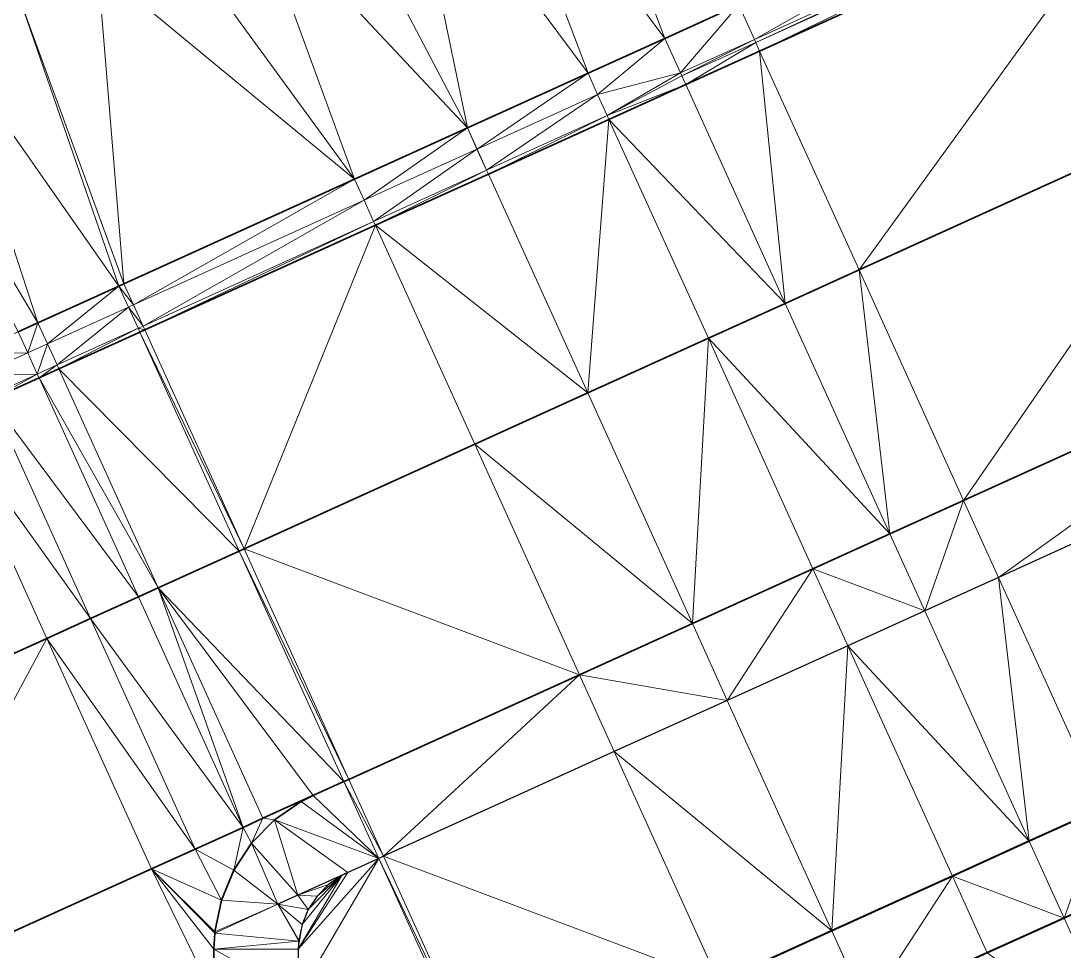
# Model space of a CAD drawing. Header units: metres. Extents: x 246428 to 246884, y 7418966 to 7419490.
# Drawn here: x 246824.34 to 246836.7, y 7419454.15 to 7419465.18 of the extents above; entities that cross this region are included whole.
import ezdxf

# ---------------------------------------------------------------- set-up
doc = ezdxf.new("R2010")
doc.units = ezdxf.units.M
doc.linetypes.add('blank name', pattern=[0])
doc.linetypes.add('HIDDEN', pattern=[9.525, 6.35, -3.175])
doc.layers.add('_12D_UNMAPPED', color=7, linetype='Continuous')
for name, color, linetype, lineweight in [('BATTER', 250, 'HIDDEN', 25), ('DRAINAGE_SWALE', 7, 'CHANNEL_DASHDOT_X4', 40), ('MISC_PATHS', 7, 'Continuous', 35)]:
    doc.layers.add(name, color=color, linetype=linetype, lineweight=lineweight)
for name, color, linetype, lineweight, true_color in [('KERB_BACK', 7, 'Continuous', 35, 0x5fd2ff), ('KERB_LINE', 7, 'Continuous', 18, 0xb9b9b9), ('KERB_LIP', 7, 'Continuous', 35, 0x5fd2ff), ('KERB_TOP', 7, 'Continuous', 18, 0xb9b9b9)]:
    doc.layers.add(name, color=color, linetype=linetype, lineweight=lineweight, true_color=true_color)
doc.styles.get("Standard").update_dxf_attribs({"font": 'romans.shx', "width": 0.65})
doc.linetypes.add('CHANNEL_DASHDOT_X4', pattern='A,6,-1,1,-1,0.004,[">",Standard,S=4,R=0,X=0,Y=-1.7144],0.004,1,-1,6,-1,1,-1', length=20.008)

msp = doc.modelspace()

# ---------------------------------------------------------------- linework, layer by layer
at = {"layer": '_12D_UNMAPPED', "color": 3, "linetype": 'blank name', "lineweight": 0}
for points in [[(246829.803, 7419467.882, 36.061), (246830.714, 7419468.296, 36.071), (246831.971, 7419464.971, 36.177)], [(246830.714, 7419468.296, 36.071), (246832.845, 7419465.368, 36.186), (246831.971, 7419464.971, 36.177)], [(246830.714, 7419468.296, 36.071), (246831.971, 7419464.971, 36.177), (246831.971, 7419464.971, 36.177)], [(246828.892, 7419467.469, 36.051), (246829.803, 7419467.882, 36.061), (246831.06, 7419464.558, 36.167)], [(246829.803, 7419467.882, 36.061), (246831.971, 7419464.971, 36.177), (246831.06, 7419464.558, 36.167)], [(246829.803, 7419467.882, 36.061), (246831.06, 7419464.558, 36.167), (246831.06, 7419464.558, 36.167)], [(246827.982, 7419467.056, 36.041), (246828.892, 7419467.469, 36.051), (246829.631, 7419463.909, 36.151)], [(246828.892, 7419467.469, 36.051), (246831.06, 7419464.558, 36.167), (246829.631, 7419463.909, 36.151)], [(246832.845, 7419465.368, 36.186), (246837.399, 7419467.434, 36.236), (246833.031, 7419464.958, 36.2)], [(246837.399, 7419467.434, 36.236), (246837.584, 7419467.024, 36.25), (246833.031, 7419464.958, 36.2)], [(246827.071, 7419466.642, 36.031), (246827.982, 7419467.056, 36.041), (246829.631, 7419463.909, 36.151)], [(246827.982, 7419467.056, 36.041), (246829.631, 7419463.909, 36.151), (246829.631, 7419463.909, 36.151)], [(246833.031, 7419464.958, 36.2), (246837.584, 7419467.024, 36.25), (246833.048, 7419464.922, 36.35)], [(246837.584, 7419467.024, 36.25), (246837.601, 7419466.987, 36.4), (246833.048, 7419464.922, 36.35)], [(246833.048, 7419464.922, 36.35), (246837.601, 7419466.987, 36.4), (246833.093, 7419464.821, 36.35)], [(246837.601, 7419466.987, 36.4), (246837.646, 7419466.887, 36.4), (246833.093, 7419464.821, 36.35)], [(246833.093, 7419464.821, 36.35), (246837.646, 7419466.887, 36.4), (246834.271, 7419462.226, 36.379)], [(246837.646, 7419466.887, 36.4), (246838.824, 7419464.292, 36.429), (246834.271, 7419462.226, 36.379)], [(246826.161, 7419466.229, 36.021), (246827.071, 7419466.642, 36.031), (246828.292, 7419463.302, 36.136)], [(246827.071, 7419466.642, 36.031), (246829.631, 7419463.909, 36.151), (246828.292, 7419463.302, 36.136)], [(246825.25, 7419465.816, 36.011), (246826.161, 7419466.229, 36.021), (246828.292, 7419463.302, 36.136)], [(246824.339, 7419465.402, 36.001), (246825.25, 7419465.816, 36.011), (246825.56, 7419462.063, 36.106)], [(246825.56, 7419462.063, 36.106), (246825.25, 7419465.816, 36.011), (246828.292, 7419463.302, 36.136)], [(246824.339, 7419465.402, 36.001), (246823.429, 7419464.989, 35.991), (246824.339, 7419465.403, 36.051)], [(246823.429, 7419464.989, 35.991), (246824.339, 7419465.402, 36.001), (246825.502, 7419462.036, 36.106)], [(246824.339, 7419465.402, 36.001), (246825.502, 7419462.036, 36.106), (246825.502, 7419462.036, 36.106)], [(246824.339, 7419465.402, 36.001), (246825.56, 7419462.062, 36.106), (246825.502, 7419462.036, 36.106)], [(246824.339, 7419465.402, 36.001), (246825.56, 7419462.063, 36.106), (246825.56, 7419462.062, 36.106)], [(246831.971, 7419464.971, 36.177), (246832.845, 7419465.368, 36.186), (246832.157, 7419464.561, 36.191)], [(246832.845, 7419465.368, 36.186), (246833.031, 7419464.958, 36.2), (246832.157, 7419464.561, 36.191)], [(246822.716, 7419464.666, 35.983), (246823.429, 7419464.989, 35.991), (246824.542, 7419461.6, 36.095)], [(246823.429, 7419464.989, 35.991), (246825.502, 7419462.036, 36.106), (246824.542, 7419461.601, 36.095)], [(246823.429, 7419464.989, 35.991), (246824.542, 7419461.601, 36.095), (246824.542, 7419461.6, 36.095)], [(246831.06, 7419464.558, 36.167), (246831.971, 7419464.971, 36.177), (246831.174, 7419464.307, 36.181)], [(246831.971, 7419464.971, 36.177), (246832.157, 7419464.561, 36.191), (246831.174, 7419464.307, 36.181)], [(246831.971, 7419464.971, 36.177), (246831.971, 7419464.971, 36.177), (246832.157, 7419464.561, 36.191)], [(246831.971, 7419464.971, 36.177), (246832.157, 7419464.561, 36.191), (246832.157, 7419464.561, 36.191)], [(246832.157, 7419464.561, 36.191), (246833.031, 7419464.958, 36.2), (246832.173, 7419464.525, 36.341)], [(246833.031, 7419464.958, 36.2), (246833.048, 7419464.922, 36.35), (246832.173, 7419464.525, 36.341)], [(246832.173, 7419464.525, 36.341), (246833.048, 7419464.922, 36.35), (246832.219, 7419464.425, 36.341)], [(246833.048, 7419464.922, 36.35), (246833.093, 7419464.821, 36.35), (246832.219, 7419464.425, 36.341)], [(246832.219, 7419464.425, 36.341), (246833.093, 7419464.821, 36.35), (246833.396, 7419461.829, 36.369)], [(246833.093, 7419464.821, 36.35), (246834.271, 7419462.226, 36.379), (246833.396, 7419461.829, 36.369)], [(246822.716, 7419464.666, 35.983), (246824.542, 7419461.6, 36.095), (246824.307, 7419461.494, 36.092)], [(246829.631, 7419463.909, 36.151), (246831.06, 7419464.558, 36.167), (246829.745, 7419463.659, 36.165)], [(246831.06, 7419464.558, 36.167), (246831.174, 7419464.307, 36.181), (246829.745, 7419463.659, 36.165)], [(246831.06, 7419464.558, 36.167), (246831.06, 7419464.558, 36.167), (246831.174, 7419464.307, 36.181)], [(246831.06, 7419464.558, 36.167), (246831.174, 7419464.307, 36.181), (246831.174, 7419464.307, 36.181)], [(246831.174, 7419464.307, 36.181), (246832.157, 7419464.561, 36.191), (246831.287, 7419464.057, 36.281)], [(246832.157, 7419464.561, 36.191), (246832.173, 7419464.525, 36.341), (246831.287, 7419464.057, 36.281)], [(246831.287, 7419464.057, 36.281), (246832.173, 7419464.525, 36.341), (246832.219, 7419464.425, 36.341)], [(246832.157, 7419464.561, 36.191), (246832.157, 7419464.561, 36.191), (246832.173, 7419464.525, 36.341)], [(246832.157, 7419464.561, 36.191), (246832.173, 7419464.525, 36.341), (246832.173, 7419464.525, 36.341)], [(246832.173, 7419464.525, 36.341), (246832.173, 7419464.525, 36.341), (246832.219, 7419464.425, 36.341)], [(246832.173, 7419464.525, 36.341), (246832.219, 7419464.425, 36.341), (246832.219, 7419464.425, 36.341)], [(246831.287, 7419464.057, 36.281), (246832.219, 7419464.425, 36.341), (246831.308, 7419464.011, 36.281)], [(246831.308, 7419464.011, 36.281), (246832.219, 7419464.425, 36.341), (246833.396, 7419461.829, 36.369)], [(246832.219, 7419464.425, 36.341), (246832.219, 7419464.425, 36.341), (246833.396, 7419461.829, 36.369)], [(246832.219, 7419464.425, 36.341), (246833.396, 7419461.829, 36.369), (246833.396, 7419461.829, 36.369)], [(246829.745, 7419463.659, 36.165), (246831.174, 7419464.307, 36.181), (246829.858, 7419463.409, 36.265)], [(246831.174, 7419464.307, 36.181), (246831.287, 7419464.057, 36.281), (246829.858, 7419463.409, 36.265)], [(246831.174, 7419464.307, 36.181), (246831.174, 7419464.307, 36.181), (246831.287, 7419464.057, 36.281)], [(246831.174, 7419464.307, 36.181), (246831.287, 7419464.057, 36.281), (246831.287, 7419464.057, 36.281)], [(246834.271, 7419462.226, 36.379), (246838.824, 7419464.292, 36.429), (246835.51, 7419459.494, 36.319)], [(246838.824, 7419464.292, 36.429), (246840.063, 7419461.56, 36.369), (246835.51, 7419459.494, 36.319)], [(246829.858, 7419463.409, 36.265), (246831.287, 7419464.057, 36.281), (246829.879, 7419463.363, 36.265)], [(246831.287, 7419464.057, 36.281), (246831.308, 7419464.011, 36.281), (246829.879, 7419463.363, 36.265)], [(246829.879, 7419463.363, 36.265), (246831.308, 7419464.011, 36.281), (246831.056, 7419460.768, 36.343)], [(246831.308, 7419464.011, 36.281), (246832.486, 7419461.416, 36.359), (246831.056, 7419460.768, 36.343)], [(246831.287, 7419464.057, 36.281), (246831.287, 7419464.057, 36.281), (246831.308, 7419464.011, 36.281)], [(246831.287, 7419464.057, 36.281), (246831.308, 7419464.011, 36.281), (246831.308, 7419464.011, 36.281)], [(246831.308, 7419464.011, 36.281), (246833.396, 7419461.829, 36.369), (246832.486, 7419461.416, 36.359)], [(246831.308, 7419464.011, 36.281), (246831.308, 7419464.011, 36.281), (246832.486, 7419461.416, 36.359)], [(246831.308, 7419464.011, 36.281), (246832.486, 7419461.416, 36.359), (246832.486, 7419461.416, 36.359)], [(246828.292, 7419463.302, 36.136), (246829.631, 7419463.909, 36.151), (246828.406, 7419463.052, 36.15)], [(246829.631, 7419463.909, 36.151), (246829.744, 7419463.659, 36.165), (246828.406, 7419463.052, 36.15)], [(246829.631, 7419463.909, 36.151), (246829.631, 7419463.909, 36.151), (246829.745, 7419463.659, 36.165)], [(246829.631, 7419463.909, 36.151), (246829.745, 7419463.659, 36.165), (246829.744, 7419463.659, 36.165)], [(246828.406, 7419463.052, 36.15), (246829.744, 7419463.659, 36.165), (246828.519, 7419462.801, 36.25)], [(246829.744, 7419463.659, 36.165), (246829.858, 7419463.409, 36.265), (246828.519, 7419462.801, 36.25)], [(246829.744, 7419463.659, 36.165), (246829.745, 7419463.659, 36.165), (246829.858, 7419463.409, 36.265)], [(246829.744, 7419463.659, 36.165), (246829.858, 7419463.409, 36.265), (246829.858, 7419463.409, 36.265)], [(246828.519, 7419462.801, 36.25), (246829.858, 7419463.409, 36.265), (246828.54, 7419462.756, 36.25)], [(246829.858, 7419463.409, 36.265), (246829.879, 7419463.363, 36.265), (246828.54, 7419462.756, 36.25)], [(246829.858, 7419463.409, 36.265), (246829.858, 7419463.409, 36.265), (246829.879, 7419463.363, 36.265)], [(246829.858, 7419463.409, 36.265), (246829.879, 7419463.363, 36.265), (246829.879, 7419463.363, 36.265)], [(246825.674, 7419461.812, 36.12), (246825.56, 7419462.063, 36.106), (246828.292, 7419463.302, 36.136)], [(246825.674, 7419461.812, 36.12), (246828.292, 7419463.302, 36.136), (246828.406, 7419463.052, 36.15)], [(246828.54, 7419462.756, 36.25), (246829.879, 7419463.363, 36.265), (246831.056, 7419460.768, 36.343)], [(246829.879, 7419463.363, 36.265), (246829.879, 7419463.363, 36.265), (246831.056, 7419460.768, 36.343)], [(246829.879, 7419463.363, 36.265), (246831.056, 7419460.768, 36.343), (246831.056, 7419460.768, 36.343)], [(246825.787, 7419461.562, 36.22), (246825.674, 7419461.812, 36.12), (246828.406, 7419463.052, 36.15)], [(246825.787, 7419461.562, 36.22), (246828.406, 7419463.052, 36.15), (246828.519, 7419462.801, 36.25)], [(246825.808, 7419461.516, 36.22), (246825.787, 7419461.562, 36.22), (246828.519, 7419462.801, 36.25)], [(246825.808, 7419461.516, 36.22), (246828.519, 7419462.801, 36.25), (246828.54, 7419462.756, 36.25)], [(246825.808, 7419461.516, 36.22), (246828.54, 7419462.756, 36.25), (246826.986, 7419458.921, 36.299)], [(246828.54, 7419462.756, 36.25), (246829.717, 7419460.16, 36.329), (246826.986, 7419458.921, 36.299)], [(246828.54, 7419462.756, 36.25), (246831.056, 7419460.768, 36.343), (246829.717, 7419460.16, 36.329)], [(246833.396, 7419461.829, 36.369), (246834.271, 7419462.226, 36.379), (246834.636, 7419459.097, 36.309)], [(246834.271, 7419462.226, 36.379), (246835.51, 7419459.494, 36.319), (246834.636, 7419459.097, 36.309)], [(246824.542, 7419461.601, 36.095), (246825.502, 7419462.036, 36.106), (246824.655, 7419461.35, 36.109)], [(246825.502, 7419462.036, 36.106), (246825.616, 7419461.786, 36.12), (246824.655, 7419461.35, 36.109)], [(246825.502, 7419462.036, 36.106), (246825.56, 7419462.062, 36.106), (246825.674, 7419461.812, 36.12)], [(246825.502, 7419462.036, 36.106), (246825.616, 7419461.786, 36.12), (246825.616, 7419461.786, 36.12)], [(246825.502, 7419462.036, 36.106), (246825.502, 7419462.036, 36.106), (246825.616, 7419461.786, 36.12)], [(246825.502, 7419462.036, 36.106), (246825.674, 7419461.812, 36.12), (246825.616, 7419461.786, 36.12)], [(246825.56, 7419462.063, 36.106), (246825.674, 7419461.812, 36.12), (246825.674, 7419461.812, 36.12)], [(246825.56, 7419462.062, 36.106), (246825.56, 7419462.063, 36.106), (246825.674, 7419461.812, 36.12)], [(246824.655, 7419461.35, 36.109), (246825.616, 7419461.786, 36.12), (246824.769, 7419461.1, 36.209)], [(246825.616, 7419461.786, 36.12), (246825.729, 7419461.535, 36.22), (246824.769, 7419461.1, 36.209)], [(246825.616, 7419461.786, 36.12), (246825.674, 7419461.812, 36.12), (246825.787, 7419461.562, 36.22)], [(246825.616, 7419461.786, 36.12), (246825.729, 7419461.535, 36.22), (246825.729, 7419461.535, 36.22)], [(246825.616, 7419461.786, 36.12), (246825.616, 7419461.786, 36.12), (246825.729, 7419461.535, 36.22)], [(246825.616, 7419461.786, 36.12), (246825.787, 7419461.562, 36.22), (246825.729, 7419461.535, 36.22)], [(246825.674, 7419461.812, 36.12), (246825.674, 7419461.812, 36.12), (246825.787, 7419461.562, 36.22)], [(246825.674, 7419461.812, 36.12), (246825.787, 7419461.562, 36.22), (246825.787, 7419461.562, 36.22)], [(246832.486, 7419461.416, 36.359), (246833.396, 7419461.829, 36.369), (246834.636, 7419459.097, 36.309)], [(246833.396, 7419461.829, 36.369), (246834.636, 7419459.097, 36.309), (246834.636, 7419459.097, 36.309)], [(246833.396, 7419461.829, 36.369), (246833.396, 7419461.829, 36.369), (246834.636, 7419459.097, 36.309)], [(246824.307, 7419461.494, 36.092), (246824.542, 7419461.6, 36.095), (246824.42, 7419461.244, 36.106)], [(246824.542, 7419461.6, 36.095), (246824.655, 7419461.35, 36.109), (246824.42, 7419461.244, 36.106)], [(246824.542, 7419461.6, 36.095), (246824.542, 7419461.601, 36.095), (246824.655, 7419461.35, 36.109)], [(246824.542, 7419461.6, 36.095), (246824.655, 7419461.35, 36.109), (246824.655, 7419461.35, 36.109)], [(246824.769, 7419461.1, 36.209), (246825.729, 7419461.535, 36.22), (246824.79, 7419461.054, 36.209)], [(246825.729, 7419461.535, 36.22), (246825.75, 7419461.49, 36.22), (246824.79, 7419461.054, 36.209)], [(246825.729, 7419461.535, 36.22), (246825.787, 7419461.562, 36.22), (246825.808, 7419461.516, 36.22)], [(246825.729, 7419461.535, 36.22), (246825.75, 7419461.49, 36.22), (246825.75, 7419461.49, 36.22)], [(246825.729, 7419461.535, 36.22), (246825.808, 7419461.516, 36.22), (246825.75, 7419461.49, 36.22)], [(246825.729, 7419461.535, 36.22), (246825.729, 7419461.535, 36.22), (246825.75, 7419461.49, 36.22)], [(246825.75, 7419461.49, 36.22), (246825.808, 7419461.516, 36.22), (246826.985, 7419458.921, 36.299)], [(246825.787, 7419461.562, 36.22), (246825.787, 7419461.562, 36.22), (246825.808, 7419461.516, 36.22)], [(246825.787, 7419461.562, 36.22), (246825.808, 7419461.516, 36.22), (246825.808, 7419461.516, 36.22)], [(246825.808, 7419461.516, 36.22), (246825.808, 7419461.516, 36.22), (246826.985, 7419458.921, 36.299)], [(246825.808, 7419461.516, 36.22), (246826.986, 7419458.921, 36.299), (246826.985, 7419458.921, 36.299)], [(246835.51, 7419459.494, 36.319), (246840.063, 7419461.56, 36.369), (246835.923, 7419458.583, 36.309)], [(246840.063, 7419461.56, 36.369), (246840.477, 7419460.649, 36.359), (246835.923, 7419458.583, 36.309)], [(246823.739, 7419461.236, 36.086), (246824.307, 7419461.494, 36.092), (246824.42, 7419461.243, 36.106)], [(246824.307, 7419461.494, 36.092), (246824.42, 7419461.244, 36.106), (246824.42, 7419461.243, 36.106)], [(246824.307, 7419461.494, 36.092), (246824.307, 7419461.494, 36.092), (246824.42, 7419461.243, 36.106)], [(246824.79, 7419461.054, 36.209), (246825.75, 7419461.49, 36.22), (246826.928, 7419458.894, 36.298)], [(246825.75, 7419461.49, 36.22), (246826.985, 7419458.921, 36.299), (246826.928, 7419458.894, 36.298)], [(246825.75, 7419461.49, 36.22), (246826.928, 7419458.894, 36.298), (246826.928, 7419458.894, 36.298)], [(246825.75, 7419461.49, 36.22), (246825.75, 7419461.49, 36.22), (246826.928, 7419458.894, 36.298)], [(246831.056, 7419460.768, 36.343), (246832.486, 7419461.416, 36.359), (246832.296, 7419458.036, 36.283)], [(246832.486, 7419461.416, 36.359), (246833.725, 7419458.684, 36.299), (246832.296, 7419458.036, 36.283)], [(246832.486, 7419461.416, 36.359), (246834.636, 7419459.097, 36.309), (246833.725, 7419458.684, 36.299)], [(246832.486, 7419461.416, 36.359), (246833.725, 7419458.684, 36.299), (246833.725, 7419458.684, 36.299)], [(246832.486, 7419461.416, 36.359), (246832.486, 7419461.416, 36.359), (246833.725, 7419458.684, 36.299)], [(246824.42, 7419461.244, 36.106), (246824.655, 7419461.35, 36.109), (246824.534, 7419460.993, 36.206)], [(246824.655, 7419461.35, 36.109), (246824.769, 7419461.1, 36.209), (246824.534, 7419460.993, 36.206)], [(246824.655, 7419461.35, 36.109), (246824.655, 7419461.35, 36.109), (246824.769, 7419461.1, 36.209)], [(246824.655, 7419461.35, 36.109), (246824.769, 7419461.1, 36.209), (246824.769, 7419461.1, 36.209)], [(246823.739, 7419461.236, 36.086), (246824.42, 7419461.243, 36.106), (246823.852, 7419460.986, 36.1)], [(246823.852, 7419460.986, 36.1), (246824.42, 7419461.243, 36.106), (246824.534, 7419460.993, 36.206)], [(246824.42, 7419461.244, 36.106), (246824.534, 7419460.993, 36.206), (246824.534, 7419460.993, 36.206)], [(246824.42, 7419461.243, 36.106), (246824.42, 7419461.244, 36.106), (246824.534, 7419460.993, 36.206)], [(246824.534, 7419460.993, 36.206), (246824.769, 7419461.1, 36.209), (246824.555, 7419460.948, 36.206)], [(246824.769, 7419461.1, 36.209), (246824.79, 7419461.054, 36.209), (246824.555, 7419460.948, 36.206)], [(246824.555, 7419460.948, 36.206), (246824.79, 7419461.054, 36.209), (246825.967, 7419458.459, 36.288)], [(246824.769, 7419461.1, 36.209), (246824.79, 7419461.054, 36.209), (246824.79, 7419461.054, 36.209)], [(246824.769, 7419461.1, 36.209), (246824.769, 7419461.1, 36.209), (246824.79, 7419461.054, 36.209)], [(246824.79, 7419461.054, 36.209), (246825.967, 7419458.459, 36.288), (246825.967, 7419458.459, 36.288)], [(246824.79, 7419461.054, 36.209), (246824.79, 7419461.054, 36.209), (246825.967, 7419458.459, 36.288)], [(246825.967, 7419458.459, 36.288), (246824.79, 7419461.054, 36.209), (246826.928, 7419458.894, 36.298)], [(246823.852, 7419460.986, 36.1), (246824.534, 7419460.993, 36.206), (246823.966, 7419460.735, 36.2)], [(246823.966, 7419460.735, 36.2), (246824.534, 7419460.993, 36.206), (246823.987, 7419460.69, 36.2)], [(246824.534, 7419460.993, 36.206), (246824.555, 7419460.947, 36.206), (246823.987, 7419460.69, 36.2)], [(246823.987, 7419460.69, 36.2), (246824.555, 7419460.947, 36.206), (246825.732, 7419458.352, 36.285)], [(246824.534, 7419460.993, 36.206), (246824.555, 7419460.948, 36.206), (246824.555, 7419460.947, 36.206)], [(246824.534, 7419460.993, 36.206), (246824.534, 7419460.993, 36.206), (246824.555, 7419460.947, 36.206)], [(246824.555, 7419460.948, 36.206), (246825.732, 7419458.352, 36.285), (246825.732, 7419458.352, 36.285)], [(246824.555, 7419460.948, 36.206), (246825.967, 7419458.459, 36.288), (246825.732, 7419458.352, 36.285)], [(246824.555, 7419460.947, 36.206), (246824.555, 7419460.948, 36.206), (246825.732, 7419458.352, 36.285)], [(246823.471, 7419460.456, 36.195), (246823.987, 7419460.69, 36.2), (246825.164, 7419458.094, 36.279)], [(246823.987, 7419460.69, 36.2), (246825.732, 7419458.352, 36.285), (246825.164, 7419458.094, 36.279)], [(246829.717, 7419460.16, 36.329), (246831.056, 7419460.768, 36.343), (246832.296, 7419458.036, 36.283)], [(246831.056, 7419460.768, 36.343), (246831.056, 7419460.768, 36.343), (246832.296, 7419458.036, 36.283)], [(246831.056, 7419460.768, 36.343), (246832.296, 7419458.036, 36.283), (246832.296, 7419458.036, 36.283)], [(246840.477, 7419460.649, 36.359), (246837.163, 7419455.851, 35.559), (246835.923, 7419458.583, 36.309)], [(246821.066, 7419456.235, 36.234), (246823.471, 7419460.456, 36.195), (246824.648, 7419457.86, 36.273)], [(246823.471, 7419460.456, 36.195), (246824.648, 7419457.86, 36.273), (246824.648, 7419457.86, 36.273)], [(246823.471, 7419460.456, 36.195), (246825.164, 7419458.094, 36.279), (246824.648, 7419457.86, 36.273)], [(246823.471, 7419460.456, 36.195), (246823.471, 7419460.456, 36.195), (246824.648, 7419457.86, 36.273)], [(246826.986, 7419458.921, 36.299), (246829.717, 7419460.16, 36.329), (246830.957, 7419457.428, 36.269)], [(246829.717, 7419460.16, 36.329), (246832.296, 7419458.036, 36.283), (246830.957, 7419457.428, 36.269)], [(246834.636, 7419459.097, 36.309), (246835.51, 7419459.494, 36.319), (246835.049, 7419458.187, 36.299)], [(246835.51, 7419459.494, 36.319), (246835.923, 7419458.583, 36.309), (246835.049, 7419458.187, 36.299)], [(246833.725, 7419458.684, 36.299), (246834.636, 7419459.097, 36.309), (246835.049, 7419458.187, 36.299)], [(246834.636, 7419459.097, 36.309), (246835.049, 7419458.187, 36.299), (246835.049, 7419458.187, 36.299)], [(246834.636, 7419459.097, 36.309), (246834.636, 7419459.097, 36.309), (246835.049, 7419458.187, 36.299)], [(246826.985, 7419458.921, 36.299), (246828.225, 7419456.189, 36.239), (246826.928, 7419458.894, 36.298)], [(246826.986, 7419458.921, 36.299), (246828.225, 7419456.189, 36.239), (246826.985, 7419458.921, 36.299)], [(246828.225, 7419456.189, 36.239), (246828.225, 7419456.189, 36.239), (246826.986, 7419458.921, 36.299)], [(246828.225, 7419456.189, 36.239), (246826.986, 7419458.921, 36.299), (246830.957, 7419457.428, 36.269)], [(246828.167, 7419456.162, 36.238), (246825.967, 7419458.459, 36.288), (246826.928, 7419458.894, 36.298)], [(246828.167, 7419456.163, 36.238), (246828.167, 7419456.162, 36.238), (246826.928, 7419458.894, 36.298)], [(246828.225, 7419456.189, 36.239), (246828.167, 7419456.163, 36.238), (246826.928, 7419458.894, 36.298)], [(246826.928, 7419458.894, 36.298), (246828.167, 7419456.162, 36.238), (246826.928, 7419458.894, 36.298)], [(246832.296, 7419458.036, 36.283), (246833.725, 7419458.684, 36.299), (246832.709, 7419457.125, 36.273)], [(246833.725, 7419458.684, 36.299), (246834.138, 7419457.773, 36.289), (246832.709, 7419457.125, 36.273)], [(246833.725, 7419458.684, 36.299), (246835.049, 7419458.187, 36.299), (246834.138, 7419457.773, 36.289)], [(246833.725, 7419458.684, 36.299), (246833.725, 7419458.684, 36.299), (246834.138, 7419457.773, 36.289)], [(246833.725, 7419458.684, 36.299), (246834.138, 7419457.773, 36.289), (246834.138, 7419457.773, 36.289)], [(246835.923, 7419458.583, 36.309), (246836.288, 7419455.455, 35.549), (246835.049, 7419458.187, 36.299)], [(246837.163, 7419455.851, 35.559), (246836.288, 7419455.455, 35.549), (246835.923, 7419458.583, 36.309)], [(246825.967, 7419458.459, 36.288), (246826.972, 7419455.62, 36.225), (246825.732, 7419458.352, 36.285)], [(246827.801, 7419455.996, 36.233), (246827.207, 7419455.727, 36.228), (246825.967, 7419458.459, 36.288)], [(246827.207, 7419455.727, 36.228), (246826.972, 7419455.62, 36.225), (246825.967, 7419458.459, 36.288)], [(246825.967, 7419458.459, 36.288), (246827.207, 7419455.727, 36.228), (246825.967, 7419458.459, 36.288)], [(246827.207, 7419455.727, 36.228), (246827.207, 7419455.727, 36.228), (246825.967, 7419458.459, 36.288)], [(246828.167, 7419456.162, 36.238), (246827.801, 7419455.996, 36.233), (246825.967, 7419458.459, 36.288)], [(246827.801, 7419455.996, 36.233), (246827.801, 7419455.996, 36.233), (246825.967, 7419458.459, 36.288)], [(246825.732, 7419458.352, 36.285), (246826.972, 7419455.62, 36.225), (246825.164, 7419458.094, 36.279)], [(246826.972, 7419455.62, 36.225), (246826.972, 7419455.62, 36.225), (246825.732, 7419458.352, 36.285)], [(246825.732, 7419458.352, 36.285), (246826.972, 7419455.62, 36.225), (246825.732, 7419458.352, 36.285)], [(246835.049, 7419458.187, 36.299), (246836.288, 7419455.455, 35.549), (246834.138, 7419457.773, 36.289)], [(246835.049, 7419458.187, 36.299), (246836.288, 7419455.455, 35.549), (246835.049, 7419458.187, 36.299)], [(246836.288, 7419455.455, 35.549), (246836.288, 7419455.455, 35.549), (246835.049, 7419458.187, 36.299)], [(246825.164, 7419458.094, 36.279), (246826.404, 7419455.362, 36.219), (246824.648, 7419457.86, 36.273)], [(246826.972, 7419455.62, 36.225), (246826.404, 7419455.362, 36.219), (246825.164, 7419458.094, 36.279)], [(246830.957, 7419457.428, 36.269), (246832.296, 7419458.036, 36.283), (246832.709, 7419457.125, 36.273)], [(246832.296, 7419458.036, 36.283), (246832.296, 7419458.036, 36.283), (246832.709, 7419457.125, 36.273)], [(246832.296, 7419458.036, 36.283), (246832.709, 7419457.125, 36.273), (246832.709, 7419457.125, 36.273)], [(246822.306, 7419453.503, 36.174), (246821.066, 7419456.235, 36.234), (246824.648, 7419457.86, 36.273)], [(246825.888, 7419455.128, 36.213), (246822.306, 7419453.503, 36.174), (246824.648, 7419457.86, 36.273)], [(246826.404, 7419455.362, 36.219), (246825.888, 7419455.128, 36.213), (246824.648, 7419457.86, 36.273)], [(246824.648, 7419457.86, 36.273), (246825.888, 7419455.128, 36.213), (246824.648, 7419457.86, 36.273)], [(246825.888, 7419455.128, 36.213), (246825.888, 7419455.128, 36.213), (246824.648, 7419457.86, 36.273)], [(246834.138, 7419457.773, 36.289), (246833.948, 7419454.393, 35.523), (246832.709, 7419457.125, 36.273)], [(246835.378, 7419455.041, 35.539), (246833.948, 7419454.393, 35.523), (246834.138, 7419457.773, 36.289)], [(246836.288, 7419455.455, 35.549), (246835.378, 7419455.042, 35.539), (246834.138, 7419457.773, 36.289)], [(246834.138, 7419457.773, 36.289), (246835.378, 7419455.042, 35.539), (246834.138, 7419457.773, 36.289)], [(246835.378, 7419455.042, 35.539), (246835.378, 7419455.041, 35.539), (246834.138, 7419457.773, 36.289)], [(246828.638, 7419455.278, 36.229), (246828.225, 7419456.189, 36.239), (246830.957, 7419457.428, 36.269)], [(246831.37, 7419456.518, 36.259), (246828.638, 7419455.278, 36.229), (246830.957, 7419457.428, 36.269)], [(246831.37, 7419456.518, 36.259), (246830.957, 7419457.428, 36.269), (246832.709, 7419457.125, 36.273)], [(246833.948, 7419454.393, 35.523), (246831.37, 7419456.518, 36.259), (246832.709, 7419457.125, 36.273)], [(246832.709, 7419457.125, 36.273), (246833.948, 7419454.393, 35.523), (246832.709, 7419457.125, 36.273)], [(246833.948, 7419454.393, 35.523), (246833.948, 7419454.393, 35.523), (246832.709, 7419457.125, 36.273)], [(246828.638, 7419455.278, 36.229), (246831.37, 7419456.518, 36.259), (246832.61, 7419453.786, 35.509)], [(246831.37, 7419456.518, 36.259), (246833.948, 7419454.393, 35.523), (246832.61, 7419453.786, 35.509)], [(246827.801, 7419455.996, 36.233), (246828.167, 7419456.162, 36.238), (246828.58, 7419455.252, 36.228)], [(246828.167, 7419456.163, 36.238), (246828.225, 7419456.189, 36.239), (246828.638, 7419455.278, 36.229)], [(246828.167, 7419456.163, 36.238), (246828.638, 7419455.278, 36.229), (246828.58, 7419455.252, 36.228)], [(246828.167, 7419456.163, 36.238), (246828.58, 7419455.252, 36.228), (246828.58, 7419455.252, 36.228)], [(246828.167, 7419456.162, 36.238), (246828.167, 7419456.163, 36.238), (246828.58, 7419455.252, 36.228)], [(246828.225, 7419456.189, 36.239), (246828.225, 7419456.189, 36.239), (246828.638, 7419455.278, 36.229)], [(246828.225, 7419456.189, 36.239), (246828.638, 7419455.278, 36.229), (246828.638, 7419455.278, 36.229)], [(246827.801, 7419455.996, 36.233), (246827.66, 7419455.925, 36.23), (246827.207, 7419455.727, 36.228)], [(246827.66, 7419455.925, 36.23), (246827.801, 7419455.996, 36.233), (246828.58, 7419455.252, 36.228)], [(246827.801, 7419455.996, 36.233), (246827.801, 7419455.996, 36.233), (246828.58, 7419455.252, 36.228)], [(246827.66, 7419455.925, 36.23), (246827.343, 7419455.708, 36.224), (246827.207, 7419455.727, 36.228)], [(246827.343, 7419455.708, 36.224), (246827.66, 7419455.925, 36.23), (246828.58, 7419455.252, 36.228)], [(246836.288, 7419455.455, 35.549), (246837.163, 7419455.851, 35.559), (246836.702, 7419454.544, 35.569)], [(246827.207, 7419455.727, 36.228), (246827.074, 7419455.434, 36.217), (246826.972, 7419455.62, 36.225)], [(246827.343, 7419455.708, 36.224), (246827.074, 7419455.434, 36.217), (246827.207, 7419455.727, 36.228)], [(246827.074, 7419455.434, 36.217), (246827.343, 7419455.708, 36.224), (246827.62, 7419454.816, 36.218)], [(246827.207, 7419455.727, 36.228), (246827.343, 7419455.708, 36.224), (246827.207, 7419455.727, 36.228)], [(246828.214, 7419455.086, 36.223), (246827.343, 7419455.708, 36.224), (246828.58, 7419455.252, 36.228)], [(246827.343, 7419455.708, 36.224), (246828.214, 7419455.086, 36.223), (246828.214, 7419455.086, 36.223)], [(246827.343, 7419455.708, 36.224), (246828.214, 7419455.086, 36.223), (246827.62, 7419454.816, 36.218)], [(246826.862, 7419455.114, 36.21), (246826.404, 7419455.362, 36.219), (246826.972, 7419455.62, 36.225)], [(246827.074, 7419455.434, 36.217), (246826.862, 7419455.114, 36.21), (246826.972, 7419455.62, 36.225)], [(246826.972, 7419455.62, 36.225), (246827.074, 7419455.434, 36.217), (246826.972, 7419455.62, 36.225)], [(246826.404, 7419455.362, 36.219), (246826.715, 7419454.759, 36.204), (246825.888, 7419455.128, 36.213)], [(246826.862, 7419455.114, 36.21), (246826.715, 7419454.759, 36.204), (246826.404, 7419455.362, 36.219)], [(246826.862, 7419455.114, 36.21), (246827.074, 7419455.434, 36.217), (246827.385, 7419454.71, 36.215)], [(246827.074, 7419455.434, 36.217), (246827.62, 7419454.816, 36.218), (246827.385, 7419454.71, 36.215)], [(246827.074, 7419455.434, 36.217), (246827.62, 7419454.816, 36.218), (246827.62, 7419454.816, 36.218)], [(246835.378, 7419455.042, 35.539), (246836.288, 7419455.455, 35.549), (246836.701, 7419454.544, 35.569)], [(246836.288, 7419455.455, 35.549), (246836.702, 7419454.544, 35.569), (246836.701, 7419454.544, 35.569)], [(246836.288, 7419455.455, 35.549), (246836.288, 7419455.455, 35.549), (246836.701, 7419454.544, 35.569)], [(246827.627, 7419453.614, 36.172), (246827.627, 7419454.175, 36.183), (246828.58, 7419455.252, 36.228)], [(246827.627, 7419454.175, 36.183), (246828.214, 7419455.086, 36.223), (246828.58, 7419455.252, 36.228)], [(246827.627, 7419453.614, 36.172), (246828.58, 7419455.252, 36.228), (246829.82, 7419452.52, 35.478)], [(246828.58, 7419455.252, 36.228), (246828.638, 7419455.278, 36.229), (246829.878, 7419452.546, 35.479)], [(246828.58, 7419455.252, 36.228), (246829.878, 7419452.546, 35.479), (246829.82, 7419452.52, 35.478)], [(246828.58, 7419455.252, 36.228), (246829.82, 7419452.52, 35.478), (246829.82, 7419452.52, 35.478)], [(246828.58, 7419455.252, 36.228), (246828.58, 7419455.252, 36.228), (246829.82, 7419452.52, 35.478)], [(246828.638, 7419455.278, 36.229), (246828.638, 7419455.278, 36.229), (246829.878, 7419452.546, 35.479)], [(246828.638, 7419455.278, 36.229), (246829.878, 7419452.546, 35.479), (246829.878, 7419452.546, 35.479)], [(246828.638, 7419455.278, 36.229), (246832.61, 7419453.786, 35.509), (246829.878, 7419452.546, 35.479)], [(246825.888, 7419455.128, 36.213), (246826.627, 7419453.614, 36.182), (246822.306, 7419453.503, 36.174)], [(246826.636, 7419454.364, 36.197), (246826.627, 7419454.175, 36.193), (246825.888, 7419455.128, 36.213)], [(246826.715, 7419454.759, 36.204), (246826.638, 7419454.383, 36.197), (246825.888, 7419455.128, 36.213)], [(246826.627, 7419454.175, 36.193), (246826.627, 7419453.614, 36.182), (246825.888, 7419455.128, 36.213)], [(246826.638, 7419454.383, 36.197), (246826.636, 7419454.364, 36.197), (246825.888, 7419455.128, 36.213)], [(246825.888, 7419455.128, 36.213), (246826.638, 7419454.383, 36.197), (246825.888, 7419455.128, 36.213)], [(246826.715, 7419454.759, 36.204), (246826.862, 7419455.114, 36.21), (246827.385, 7419454.71, 36.215)], [(246827.62, 7419454.816, 36.218), (246828.214, 7419455.086, 36.223), (246828.143, 7419455.05, 36.22)], [(246828.143, 7419455.05, 36.22), (246828.214, 7419455.086, 36.223), (246827.627, 7419454.175, 36.183)], [(246828.214, 7419455.086, 36.223), (246828.214, 7419455.086, 36.223), (246827.627, 7419454.175, 36.183)], [(246827.62, 7419454.816, 36.218), (246828.143, 7419455.05, 36.22), (246827.985, 7419454.942, 36.214)], [(246827.671, 7419454.467, 36.194), (246828.143, 7419455.05, 36.22), (246827.627, 7419454.175, 36.183)], [(246827.744, 7419454.645, 36.2), (246828.143, 7419455.05, 36.22), (246827.671, 7419454.467, 36.194)], [(246827.85, 7419454.805, 36.207), (246828.143, 7419455.05, 36.22), (246827.744, 7419454.645, 36.2)], [(246827.985, 7419454.942, 36.214), (246828.143, 7419455.05, 36.22), (246827.85, 7419454.805, 36.207)], [(246833.948, 7419454.393, 35.523), (246835.378, 7419455.041, 35.539), (246834.362, 7419453.482, 35.543)], [(246835.378, 7419455.041, 35.539), (246835.791, 7419454.131, 35.559), (246834.362, 7419453.482, 35.543)], [(246835.378, 7419455.042, 35.539), (246836.701, 7419454.544, 35.569), (246835.791, 7419454.131, 35.559)], [(246835.378, 7419455.041, 35.539), (246835.378, 7419455.042, 35.539), (246835.791, 7419454.131, 35.559)], [(246835.378, 7419455.041, 35.539), (246835.791, 7419454.131, 35.559), (246835.791, 7419454.131, 35.559)], [(246827.985, 7419454.942, 36.214), (246827.85, 7419454.805, 36.207), (246827.62, 7419454.816, 36.218)], [(246826.638, 7419454.383, 36.197), (246826.715, 7419454.759, 36.204), (246827.385, 7419454.71, 36.215)], [(246827.62, 7419454.816, 36.218), (246827.744, 7419454.645, 36.2), (246827.385, 7419454.71, 36.215)], [(246827.85, 7419454.805, 36.207), (246827.744, 7419454.645, 36.2), (246827.62, 7419454.816, 36.218)], [(246827.62, 7419454.816, 36.218), (246827.744, 7419454.645, 36.2), (246827.62, 7419454.816, 36.218)], [(246827.632, 7419454.27, 36.187), (246826.636, 7419454.364, 36.197), (246827.385, 7419454.71, 36.215)], [(246826.636, 7419454.364, 36.197), (246826.638, 7419454.383, 36.197), (246827.385, 7419454.71, 36.215)], [(246827.671, 7419454.467, 36.194), (246827.633, 7419454.279, 36.187), (246827.385, 7419454.71, 36.215)], [(246827.633, 7419454.279, 36.187), (246827.632, 7419454.27, 36.187), (246827.385, 7419454.71, 36.215)], [(246827.744, 7419454.645, 36.2), (246827.671, 7419454.467, 36.194), (246827.385, 7419454.71, 36.215)], [(246827.633, 7419454.279, 36.187), (246827.671, 7419454.467, 36.194), (246827.627, 7419454.175, 36.183)], [(246835.791, 7419454.131, 35.559), (246836.701, 7419454.544, 35.569), (246837.424, 7419452.95, 36.007)], [(246836.701, 7419454.544, 35.569), (246836.702, 7419454.544, 35.569), (246837.424, 7419452.95, 36.007)], [(246826.627, 7419454.175, 36.193), (246826.636, 7419454.364, 36.197), (246827.632, 7419454.27, 36.187)], [(246832.61, 7419453.786, 35.509), (246833.948, 7419454.393, 35.523), (246834.361, 7419453.482, 35.543)], [(246833.948, 7419454.393, 35.523), (246833.948, 7419454.393, 35.523), (246834.362, 7419453.482, 35.543)], [(246833.948, 7419454.393, 35.523), (246834.362, 7419453.482, 35.543), (246834.361, 7419453.482, 35.543)], [(246826.627, 7419454.175, 36.193), (246827.632, 7419454.27, 36.187), (246827.627, 7419454.175, 36.183)], [(246827.632, 7419454.27, 36.187), (246827.633, 7419454.279, 36.187), (246827.627, 7419454.175, 36.183)], [(246826.627, 7419453.614, 36.182), (246826.627, 7419454.175, 36.193), (246827.627, 7419453.614, 36.172)], [(246826.627, 7419454.175, 36.193), (246827.627, 7419454.175, 36.183), (246827.627, 7419453.614, 36.172)]]:
    msp.add_3dface(points, dxfattribs=at)
at = {"layer": 'BATTER'}
for points in [[(246846.662, 7419463.455, 36.427), (246845.03, 7419462.715, 36.409), (246844.673, 7419462.553, 36.405), (246844.673, 7419462.553, 36.405), (246840.477, 7419460.649, 36.359), (246835.923, 7419458.583, 36.309), (246835.049, 7419458.187, 36.299), (246835.049, 7419458.187, 36.299), (246834.138, 7419457.773, 36.289), (246834.138, 7419457.773, 36.289), (246832.709, 7419457.125, 36.273), (246832.709, 7419457.125, 36.273), (246831.37, 7419456.518, 36.259), (246828.638, 7419455.278, 36.229), (246828.638, 7419455.278, 36.229), (246828.58, 7419455.252, 36.228), (246828.58, 7419455.252, 36.228), (246827.62, 7419454.816, 36.218), (246827.62, 7419454.816, 36.218), (246827.385, 7419454.71, 36.215)], [(246828.214, 7419455.086, 36.223), (246828.214, 7419455.086, 36.223), (246828.143, 7419455.05, 36.22), (246827.985, 7419454.942, 36.214), (246827.85, 7419454.805, 36.207), (246827.744, 7419454.645, 36.2), (246827.671, 7419454.467, 36.194), (246827.633, 7419454.279, 36.187), (246827.632, 7419454.27, 36.187), (246827.627, 7419454.175, 36.183), (246827.627, 7419453.614, 36.172), (246827.627, 7419452.551, 36.15), (246827.627, 7419452.551, 36.15), (246827.627, 7419450.352, 36.106), (246827.627, 7419450.352, 36.106), (246827.627, 7419448.614, 36.072), (246827.627, 7419448.551, 36.07), (246827.627, 7419448.551, 36.07), (246827.627, 7419447.261, 36.045), (246827.627, 7419447.261, 36.045), (246826.627, 7419445.261, 36.015)]]:
    msp.add_polyline3d(points, dxfattribs=at)
at = {"layer": 'DRAINAGE_SWALE'}
for points in [[(246845.913, 7419459.821, 35.655), (246841.716, 7419457.917, 35.609), (246837.163, 7419455.851, 35.559), (246836.288, 7419455.455, 35.549), (246836.288, 7419455.455, 35.549), (246835.378, 7419455.042, 35.539), (246835.378, 7419455.041, 35.539), (246833.948, 7419454.393, 35.523), (246833.948, 7419454.393, 35.523), (246832.61, 7419453.786, 35.509), (246829.878, 7419452.546, 35.479), (246829.878, 7419452.546, 35.479), (246829.82, 7419452.52, 35.478), (246829.82, 7419452.52, 35.478), (246828.859, 7419452.084, 35.468)], [(246846.326, 7419458.911, 35.675), (246842.129, 7419457.007, 35.629), (246837.576, 7419454.941, 35.579), (246836.702, 7419454.544, 35.569), (246836.701, 7419454.544, 35.569), (246835.791, 7419454.131, 35.559), (246835.791, 7419454.131, 35.559), (246834.362, 7419453.482, 35.543), (246834.361, 7419453.482, 35.543), (246833.023, 7419452.875, 35.529), (246830.291, 7419451.635, 35.499), (246830.291, 7419451.635, 35.499), (246830.233, 7419451.609, 35.498), (246830.233, 7419451.609, 35.498), (246829.272, 7419451.173, 35.488)]]:
    msp.add_polyline3d(points, dxfattribs=at)
at = {"layer": 'KERB_BACK'}
msp.add_polyline3d([(246837.646, 7419466.887, 36.4), (246833.093, 7419464.821, 36.35), (246832.219, 7419464.425, 36.341), (246832.219, 7419464.425, 36.341), (246831.308, 7419464.011, 36.281), (246831.308, 7419464.011, 36.281), (246829.879, 7419463.363, 36.265), (246829.879, 7419463.363, 36.265), (246828.54, 7419462.756, 36.25), (246825.808, 7419461.516, 36.22), (246825.808, 7419461.516, 36.22), (246825.75, 7419461.49, 36.22), (246825.75, 7419461.49, 36.22), (246824.79, 7419461.054, 36.209), (246824.79, 7419461.054, 36.209), (246824.555, 7419460.948, 36.206), (246824.555, 7419460.947, 36.206), (246823.987, 7419460.69, 36.2)], dxfattribs=at)
at = {"layer": 'KERB_LINE'}
msp.add_polyline3d([(246837.584, 7419467.024, 36.25), (246833.031, 7419464.958, 36.2), (246832.157, 7419464.561, 36.191), (246832.157, 7419464.561, 36.191), (246831.174, 7419464.307, 36.181), (246831.174, 7419464.307, 36.181), (246829.745, 7419463.659, 36.165), (246829.744, 7419463.659, 36.165), (246828.406, 7419463.052, 36.15), (246825.674, 7419461.812, 36.12), (246825.674, 7419461.812, 36.12), (246825.616, 7419461.786, 36.12), (246825.616, 7419461.786, 36.12), (246824.655, 7419461.35, 36.109), (246824.655, 7419461.35, 36.109), (246824.42, 7419461.244, 36.106), (246824.42, 7419461.243, 36.106), (246823.852, 7419460.986, 36.1)], dxfattribs=at)
at = {"layer": 'KERB_LIP'}
msp.add_polyline3d([(246837.399, 7419467.434, 36.236), (246832.845, 7419465.368, 36.186), (246831.971, 7419464.971, 36.177), (246831.971, 7419464.971, 36.177), (246831.06, 7419464.558, 36.167), (246831.06, 7419464.558, 36.167), (246829.631, 7419463.909, 36.151), (246829.631, 7419463.909, 36.151), (246828.292, 7419463.302, 36.136), (246825.56, 7419462.063, 36.106), (246825.56, 7419462.062, 36.106), (246825.502, 7419462.036, 36.106), (246825.502, 7419462.036, 36.106), (246824.542, 7419461.601, 36.095), (246824.542, 7419461.6, 36.095), (246824.307, 7419461.494, 36.092)], dxfattribs=at)
at = {"layer": 'KERB_TOP'}
msp.add_polyline3d([(246837.601, 7419466.987, 36.4), (246833.048, 7419464.922, 36.35), (246832.173, 7419464.525, 36.341), (246832.173, 7419464.525, 36.341), (246831.287, 7419464.057, 36.281), (246831.287, 7419464.057, 36.281), (246829.858, 7419463.409, 36.265), (246829.858, 7419463.409, 36.265), (246828.519, 7419462.801, 36.25), (246825.787, 7419461.562, 36.22), (246825.787, 7419461.562, 36.22), (246825.729, 7419461.535, 36.22), (246825.729, 7419461.535, 36.22), (246824.769, 7419461.1, 36.209), (246824.769, 7419461.1, 36.209), (246824.534, 7419460.993, 36.206), (246824.534, 7419460.993, 36.206), (246823.966, 7419460.735, 36.2)], dxfattribs=at)
at = {"layer": 'MISC_PATHS'}
for points in [[(246838.824, 7419464.292, 36.429), (246834.271, 7419462.226, 36.379), (246833.396, 7419461.829, 36.369), (246833.396, 7419461.829, 36.369), (246832.486, 7419461.416, 36.359), (246832.486, 7419461.416, 36.359), (246831.056, 7419460.768, 36.343), (246831.056, 7419460.768, 36.343), (246829.717, 7419460.16, 36.329), (246826.986, 7419458.921, 36.299), (246826.985, 7419458.921, 36.299), (246826.928, 7419458.894, 36.298), (246826.928, 7419458.894, 36.298), (246825.967, 7419458.459, 36.288), (246825.967, 7419458.459, 36.288), (246825.732, 7419458.352, 36.285), (246825.732, 7419458.352, 36.285), (246825.164, 7419458.094, 36.279), (246824.648, 7419457.86, 36.273), (246824.648, 7419457.86, 36.273), (246821.066, 7419456.235, 36.234)], [(246840.063, 7419461.56, 36.369), (246835.51, 7419459.494, 36.319), (246834.636, 7419459.097, 36.309), (246834.636, 7419459.097, 36.309), (246833.725, 7419458.684, 36.299), (246833.725, 7419458.684, 36.299), (246832.296, 7419458.036, 36.283), (246832.296, 7419458.036, 36.283), (246830.957, 7419457.428, 36.269), (246828.225, 7419456.189, 36.239), (246828.225, 7419456.189, 36.239), (246828.167, 7419456.163, 36.238), (246828.167, 7419456.162, 36.238), (246827.207, 7419455.727, 36.228), (246827.207, 7419455.727, 36.228), (246826.972, 7419455.62, 36.225), (246826.972, 7419455.62, 36.225), (246826.404, 7419455.362, 36.219), (246825.888, 7419455.128, 36.213), (246825.888, 7419455.128, 36.213), (246822.306, 7419453.503, 36.174)], [(246827.801, 7419455.996, 36.233), (246827.801, 7419455.996, 36.233), (246827.66, 7419455.925, 36.23), (246827.343, 7419455.708, 36.224), (246827.074, 7419455.434, 36.217), (246826.862, 7419455.114, 36.21), (246826.715, 7419454.759, 36.204), (246826.638, 7419454.383, 36.197), (246826.636, 7419454.364, 36.197), (246826.627, 7419454.175, 36.193), (246826.627, 7419453.614, 36.182)]]:
    msp.add_polyline3d(points, dxfattribs=at)

doc.saveas('drawing.dxf')
